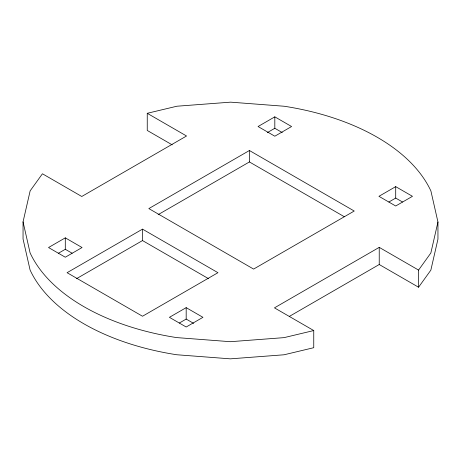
<?xml version="1.0" encoding="UTF-8"?>
<svg xmlns="http://www.w3.org/2000/svg" width="461" height="461" viewBox="0 0 461 461"><rect width="100%" height="100%" fill="white"/><g stroke="black" fill="none" stroke-linecap="round" stroke-linejoin="round"><path stroke-width="0.69" d="M289.416 316.367L379.23 264.516L418.571 287.226L418.571 270.083L379.23 247.367L274.451 307.862L313.751 330.549L313.751 347.698L284.074 354.78L230.379 358.842L176.69 354.745A207.45 119.768 0 0 1 30.086 270.002L23.05 239.005L23.05 221.856L30.149 190.86L42.429 173.774L81.77 196.484L186.549 135.995L147.249 113.302L147.249 130.451L172.201 144.858M147.249 113.302L176.926 106.22L230.621 102.158L284.31 106.255A207.45 119.768 0 0 1 430.914 190.998L437.95 221.995L430.851 252.991L418.571 270.083M418.571 287.226L430.851 270.14L437.95 239.144L437.95 221.995M65.295 237.853L48.532 247.534L65.295 257.215L82.064 247.534L65.295 237.853L65.295 249.286L58.466 253.227M274.819 116.846L258.056 126.527L274.819 136.208L291.583 126.527L274.819 116.846L274.819 128.279L267.368 132.584M249.418 150.511L148.828 208.585L253.608 269.08L354.238 211.029L249.418 150.511L249.418 161.944L344.315 216.733M158.146 214.642L249.418 161.944M142.512 229.134L67.076 272.693L142.512 316.246L217.955 272.693L142.512 229.134L142.512 240.567L208.603 278.721M76.428 278.721L142.512 240.567M186.181 307.648L169.418 317.324L186.181 327.005L202.944 317.324L186.181 307.648L186.181 319.075L193.632 323.38M395.705 186.642L378.936 196.317L395.705 205.998L412.468 196.317L395.705 186.642L395.705 198.074L388.871 202.016M179.352 323.023L186.181 319.075M313.751 330.549L284.074 337.631L230.379 341.699L176.69 337.596A207.45 119.768 0 0 1 30.086 252.859L23.05 221.856M274.819 128.279L282.27 132.584M395.705 198.074L402.534 202.016M65.295 249.286L72.129 253.227M379.23 247.367L379.23 264.516"/></g></svg>
